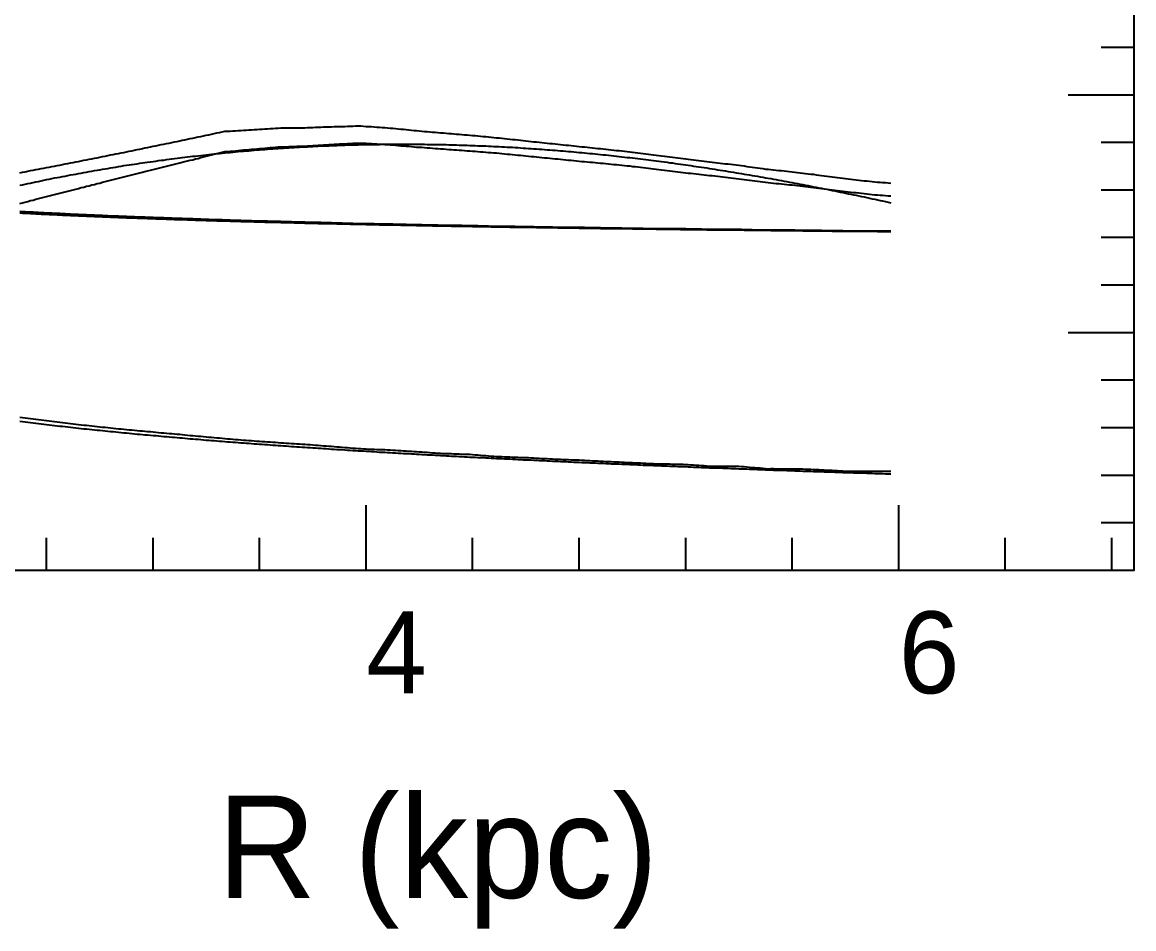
# Model space of a CAD drawing. Extents: x -35 to 179, y -35 to 142.
# Drawn here: x 70.5 to 179.2, y -35 to 53.6 of the extents above; entities that cross this region are included whole.
import ezdxf

# ---------------------------------------------------------------- set-up
doc = ezdxf.new("R2010")
doc.units = 0

msp = doc.modelspace()

# ---------------------------------------------------------------- linework, layer by layer
at = {"color": 0}
for p, q in [((179.2, 51.12), (176, 51.12)), ((179.2, 46.47), (172.8, 46.47)), ((179.2, 41.83), (176, 41.83)), ((179.2, 37.18), (176, 37.18)), ((179.2, 32.53), (176, 32.53)), ((179.2, 27.88), (176, 27.88)), ((179.2, 23.24), (172.8, 23.24)), ((179.2, 18.59), (176, 18.59)), ((179.2, 13.94), (176, 13.94)), ((179.2, 9.29), (176, 9.29)), ((104.14, 0), (104.14, 6.4)), ((156.22, 0), (156.22, 6.4)), ((179.2, 4.65), (176, 4.65)), ((72.9, 0), (72.9, 3.2)), ((83.32, 0), (83.32, 3.2)), ((93.73, 0), (93.73, 3.2)), ((114.56, 0), (114.56, 3.2)), ((124.97, 0), (124.97, 3.2)), ((135.39, 0), (135.39, 3.2)), ((145.8, 0), (145.8, 3.2)), ((166.63, 0), (166.63, 3.2)), ((177.05, 0), (177.05, 3.2))]:
    msp.add_line(p, q, dxfattribs=at)
msp.add_lwpolyline([(0, 0), (0, 116.19), (179.2, 116.19), (179.2, 0)], close=True, dxfattribs=at)
at = {"color": 1}
msp.add_lwpolyline([(70.3, 38.88), (70.56, 38.93), (70.82, 38.98), (71.08, 39.03), (71.34, 39.08), (71.6, 39.13), (71.86, 39.18), (72.12, 39.23), (72.38, 39.28), (72.64, 39.33), (72.9, 39.38), (73.16, 39.43), (73.42, 39.48), (73.68, 39.53), (73.94, 39.58), (74.2, 39.63), (74.46, 39.68), (74.72, 39.73), (74.98, 39.78), (75.24, 39.83), (75.5, 39.88), (75.77, 39.93), (76.03, 39.99), (76.29, 40.04), (76.55, 40.09), (76.81, 40.14), (77.07, 40.19), (77.33, 40.24), (77.59, 40.29), (77.85, 40.34), (78.11, 40.4), (78.37, 40.45), (78.63, 40.5), (78.89, 40.55), (79.15, 40.61), (79.41, 40.66), (79.67, 40.71), (79.93, 40.76), (80.19, 40.82), (80.45, 40.87), (80.71, 40.92), (80.97, 40.98), (81.23, 41.03), (81.49, 41.09), (81.75, 41.14), (82.01, 41.19), (82.27, 41.25), (82.53, 41.3), (82.79, 41.35), (83.06, 41.41), (83.32, 41.46), (83.58, 41.51), (83.84, 41.57), (84.1, 41.62), (84.36, 41.67), (84.62, 41.73), (84.88, 41.78), (85.14, 41.83), (85.4, 41.89), (85.66, 41.94), (85.92, 41.99), (86.18, 42.05), (86.44, 42.1), (86.7, 42.16), (86.96, 42.21), (87.22, 42.26), (87.48, 42.32), (87.74, 42.37), (88, 42.43), (88.26, 42.48), (88.52, 42.54), (88.78, 42.59), (89.04, 42.65), (89.3, 42.7), (89.56, 42.76), (89.82, 42.82), (90.09, 42.87), (90.35, 42.93), (90.61, 42.93), (90.87, 42.95), (91.13, 42.97), (91.39, 42.98), (91.65, 43), (91.91, 43.01), (92.17, 43.03), (92.43, 43.05), (92.69, 43.06), (92.95, 43.08), (93.21, 43.09), (93.47, 43.11), (93.73, 43.13), (93.99, 43.14), (94.25, 43.16), (94.51, 43.18), (94.77, 43.19), (95.03, 43.21), (95.29, 43.23), (95.55, 43.24), (95.81, 43.25), (96.07, 43.25), (96.33, 43.25), (96.59, 43.26), (96.85, 43.26), (97.11, 43.26), (97.38, 43.27), (97.64, 43.27), (97.9, 43.27), (98.16, 43.28), (98.42, 43.29), (98.68, 43.3), (98.94, 43.31), (99.2, 43.32), (99.46, 43.33), (99.72, 43.34), (99.98, 43.35), (100.24, 43.36), (100.5, 43.37), (100.76, 43.37), (101.02, 43.38), (101.28, 43.39), (101.54, 43.4), (101.8, 43.41), (102.06, 43.41), (102.32, 43.42), (102.58, 43.43), (102.84, 43.44), (103.1, 43.45), (103.36, 43.45), (103.62, 43.45), (103.88, 43.43), (104.14, 43.41), (104.4, 43.39), (104.67, 43.38), (104.93, 43.36), (105.19, 43.34), (105.45, 43.32), (105.71, 43.31), (105.97, 43.29), (106.23, 43.27), (106.49, 43.24), (106.75, 43.22), (107.01, 43.19), (107.27, 43.17), (107.53, 43.14), (107.79, 43.12), (108.05, 43.09), (108.31, 43.07), (108.57, 43.04), (108.83, 43.02), (109.09, 43), (109.35, 42.97), (109.61, 42.95), (109.87, 42.92), (110.13, 42.9), (110.39, 42.88), (110.65, 42.85), (110.91, 42.83), (111.17, 42.81), (111.43, 42.78), (111.7, 42.76), (111.96, 42.74), (112.22, 42.72), (112.48, 42.7), (112.74, 42.68), (113, 42.66), (113.26, 42.63), (113.52, 42.61), (113.78, 42.59), (114.04, 42.57), (114.3, 42.55), (114.56, 42.53), (114.82, 42.5), (115.08, 42.48), (115.34, 42.45), (115.6, 42.43), (115.86, 42.41), (116.12, 42.38), (116.38, 42.36), (116.64, 42.33), (116.9, 42.3), (117.16, 42.28), (117.42, 42.25), (117.68, 42.22), (117.94, 42.19), (118.2, 42.17), (118.46, 42.14), (118.72, 42.11), (118.99, 42.08), (119.25, 42.06), (119.51, 42.03), (119.77, 42), (120.03, 41.97), (120.29, 41.94), (120.55, 41.91), (120.81, 41.89), (121.07, 41.86), (121.33, 41.83), (121.59, 41.8), (121.85, 41.77), (122.11, 41.74), (122.37, 41.72), (122.63, 41.69), (122.89, 41.66), (123.15, 41.64), (123.41, 41.61), (123.67, 41.58), (123.93, 41.56), (124.19, 41.53), (124.45, 41.51), (124.71, 41.48), (124.97, 41.45), (125.23, 41.42), (125.49, 41.4), (125.75, 41.37), (126.01, 41.34), (126.28, 41.31), (126.54, 41.29), (126.8, 41.26), (127.06, 41.23), (127.32, 41.2), (127.58, 41.18), (127.84, 41.15), (128.1, 41.12), (128.36, 41.09), (128.62, 41.06), (128.88, 41.04), (129.14, 41.01), (129.4, 40.98), (129.66, 40.95), (129.92, 40.92), (130.18, 40.89), (130.44, 40.85), (130.7, 40.82), (130.96, 40.79), (131.22, 40.75), (131.48, 40.72), (131.74, 40.68), (132, 40.65), (132.26, 40.61), (132.52, 40.58), (132.78, 40.55), (133.04, 40.52), (133.31, 40.49), (133.57, 40.46), (133.83, 40.43), (134.09, 40.39), (134.35, 40.36), (134.61, 40.33), (134.87, 40.3), (135.13, 40.27), (135.39, 40.24), (135.65, 40.21), (135.91, 40.18), (136.17, 40.15), (136.43, 40.11), (136.69, 40.08), (136.95, 40.05), (137.21, 40.01), (137.47, 39.98), (137.73, 39.95), (137.99, 39.91), (138.25, 39.88), (138.51, 39.85), (138.77, 39.82), (139.03, 39.79), (139.29, 39.76), (139.55, 39.73), (139.81, 39.7), (140.07, 39.67), (140.33, 39.64), (140.6, 39.61), (140.86, 39.58), (141.12, 39.54), (141.38, 39.5), (141.64, 39.46), (141.9, 39.43), (142.16, 39.39), (142.42, 39.35), (142.68, 39.32), (142.94, 39.28), (143.2, 39.24), (143.46, 39.21), (143.72, 39.19), (143.98, 39.16), (144.24, 39.13), (144.5, 39.1), (144.76, 39.08), (145.02, 39.05), (145.28, 39.02), (145.54, 39), (145.8, 38.97), (146.06, 38.94), (146.32, 38.91), (146.58, 38.87), (146.84, 38.84), (147.1, 38.81), (147.36, 38.78), (147.62, 38.75), (147.89, 38.72), (148.15, 38.68), (148.41, 38.65), (148.67, 38.62), (148.93, 38.58), (149.19, 38.55), (149.45, 38.51), (149.71, 38.48), (149.97, 38.44), (150.23, 38.41), (150.49, 38.38), (150.75, 38.34), (151.01, 38.31), (151.27, 38.27), (151.53, 38.24), (151.79, 38.21), (152.05, 38.19), (152.31, 38.16), (152.57, 38.13), (152.83, 38.1), (153.09, 38.07), (153.35, 38.04), (153.61, 38.01), (153.87, 37.99), (154.13, 37.97), (154.39, 37.95), (154.65, 37.93), (154.92, 37.91), (155.18, 37.89), (155.44, 37.87)], dxfattribs=at)
at = {"color": 2}
for points in [[(70.3, 38.88), (70.56, 38.93), (70.82, 38.98), (71.08, 39.03), (71.34, 39.08), (71.6, 39.13), (71.86, 39.18), (72.12, 39.23), (72.38, 39.28), (72.64, 39.33), (72.9, 39.38), (73.16, 39.43), (73.42, 39.48), (73.68, 39.53), (73.94, 39.58), (74.2, 39.63), (74.46, 39.68), (74.72, 39.73), (74.98, 39.78), (75.24, 39.83), (75.5, 39.88), (75.77, 39.93), (76.03, 39.99), (76.29, 40.04), (76.55, 40.09), (76.81, 40.14), (77.07, 40.19), (77.33, 40.24), (77.59, 40.29), (77.85, 40.34), (78.11, 40.4), (78.37, 40.45), (78.63, 40.5), (78.89, 40.55), (79.15, 40.61), (79.41, 40.66), (79.67, 40.71), (79.93, 40.76), (80.19, 40.82), (80.45, 40.87), (80.71, 40.92), (80.97, 40.98), (81.23, 41.03), (81.49, 41.09), (81.75, 41.14), (82.01, 41.19), (82.27, 41.25), (82.53, 41.3), (82.79, 41.35), (83.06, 41.41), (83.32, 41.46), (83.58, 41.51), (83.84, 41.57), (84.1, 41.62), (84.36, 41.67), (84.62, 41.73), (84.88, 41.78), (85.14, 41.83), (85.4, 41.89), (85.66, 41.94), (85.92, 41.99), (86.18, 42.05), (86.44, 42.1), (86.7, 42.16), (86.96, 42.21), (87.22, 42.26), (87.48, 42.32), (87.74, 42.37), (88, 42.43), (88.26, 42.48), (88.52, 42.54), (88.78, 42.59), (89.04, 42.65), (89.3, 42.7), (89.56, 42.76), (89.82, 42.82), (90.09, 42.87), (90.35, 42.93), (90.61, 42.93), (90.87, 42.95), (91.13, 42.97), (91.39, 42.98), (91.65, 43), (91.91, 43.01), (92.17, 43.03), (92.43, 43.05), (92.69, 43.06), (92.95, 43.08), (93.21, 43.09), (93.47, 43.11), (93.73, 43.13), (93.99, 43.14), (94.25, 43.16), (94.51, 43.18), (94.77, 43.19), (95.03, 43.21), (95.29, 43.23), (95.55, 43.24), (95.81, 43.25), (96.07, 43.25), (96.33, 43.25), (96.59, 43.26), (96.85, 43.26), (97.11, 43.26), (97.38, 43.27), (97.64, 43.27), (97.9, 43.27), (98.16, 43.28), (98.42, 43.29), (98.68, 43.3), (98.94, 43.31), (99.2, 43.32), (99.46, 43.33), (99.72, 43.34), (99.98, 43.35), (100.24, 43.36), (100.5, 43.37), (100.76, 43.37), (101.02, 43.38), (101.28, 43.39), (101.54, 43.4), (101.8, 43.41), (102.06, 43.41), (102.32, 43.42), (102.58, 43.43), (102.84, 43.44), (103.1, 43.45), (103.36, 43.45), (103.62, 43.45), (103.88, 43.43), (104.14, 43.41), (104.4, 43.39), (104.67, 43.38), (104.93, 43.36), (105.19, 43.34), (105.45, 43.32), (105.71, 43.31), (105.97, 43.29), (106.23, 43.27), (106.49, 43.24), (106.75, 43.22), (107.01, 43.19), (107.27, 43.17), (107.53, 43.14), (107.79, 43.12), (108.05, 43.09), (108.31, 43.07), (108.57, 43.04), (108.83, 43.02), (109.09, 43), (109.35, 42.97), (109.61, 42.95), (109.87, 42.92), (110.13, 42.9), (110.39, 42.88), (110.65, 42.85), (110.91, 42.83), (111.17, 42.81), (111.43, 42.78), (111.7, 42.76), (111.96, 42.74), (112.22, 42.72), (112.48, 42.7), (112.74, 42.68), (113, 42.66), (113.26, 42.63), (113.52, 42.61), (113.78, 42.59), (114.04, 42.57), (114.3, 42.55), (114.56, 42.53), (114.82, 42.5), (115.08, 42.48), (115.34, 42.45), (115.6, 42.43), (115.86, 42.41), (116.12, 42.38), (116.38, 42.36), (116.64, 42.33), (116.9, 42.3), (117.16, 42.28), (117.42, 42.25), (117.68, 42.22), (117.94, 42.19), (118.2, 42.17), (118.46, 42.14), (118.72, 42.11), (118.99, 42.08), (119.25, 42.06), (119.51, 42.03), (119.77, 42), (120.03, 41.97), (120.29, 41.94), (120.55, 41.91), (120.81, 41.89), (121.07, 41.86), (121.33, 41.83), (121.59, 41.8), (121.85, 41.77), (122.11, 41.74), (122.37, 41.72), (122.63, 41.69), (122.89, 41.66), (123.15, 41.64), (123.41, 41.61), (123.67, 41.58), (123.93, 41.56), (124.19, 41.53), (124.45, 41.51), (124.71, 41.48), (124.97, 41.45), (125.23, 41.42), (125.49, 41.4), (125.75, 41.37), (126.01, 41.34), (126.28, 41.31), (126.54, 41.29), (126.8, 41.26), (127.06, 41.23), (127.32, 41.2), (127.58, 41.18), (127.84, 41.15), (128.1, 41.12), (128.36, 41.09), (128.62, 41.06), (128.88, 41.04), (129.14, 41.01), (129.4, 40.98), (129.66, 40.95), (129.92, 40.92), (130.18, 40.89), (130.44, 40.85), (130.7, 40.82), (130.96, 40.79), (131.22, 40.75), (131.48, 40.72), (131.74, 40.68), (132, 40.65), (132.26, 40.61), (132.52, 40.58), (132.78, 40.55), (133.04, 40.52), (133.31, 40.49), (133.57, 40.46), (133.83, 40.43), (134.09, 40.39), (134.35, 40.36), (134.61, 40.33), (134.87, 40.3), (135.13, 40.27), (135.39, 40.24), (135.65, 40.21), (135.91, 40.18), (136.17, 40.15), (136.43, 40.11), (136.69, 40.08), (136.95, 40.05), (137.21, 40.01), (137.47, 39.98), (137.73, 39.95), (137.99, 39.91), (138.25, 39.88), (138.51, 39.85), (138.77, 39.82), (139.03, 39.79), (139.29, 39.76), (139.55, 39.73), (139.81, 39.7), (140.07, 39.67), (140.33, 39.64), (140.6, 39.61), (140.86, 39.58), (141.12, 39.54), (141.38, 39.5), (141.64, 39.46), (141.9, 39.43), (142.16, 39.39), (142.42, 39.35), (142.68, 39.32), (142.94, 39.28), (143.2, 39.24), (143.46, 39.21), (143.72, 39.19), (143.98, 39.16), (144.24, 39.13), (144.5, 39.1), (144.76, 39.08), (145.02, 39.05), (145.28, 39.02), (145.54, 39), (145.8, 38.97), (146.06, 38.94), (146.32, 38.91), (146.58, 38.87), (146.84, 38.84), (147.1, 38.81), (147.36, 38.78), (147.62, 38.75), (147.89, 38.72), (148.15, 38.68), (148.41, 38.65), (148.67, 38.62), (148.93, 38.58), (149.19, 38.55), (149.45, 38.51), (149.71, 38.48), (149.97, 38.44), (150.23, 38.41), (150.49, 38.38), (150.75, 38.34), (151.01, 38.31), (151.27, 38.27), (151.53, 38.24), (151.79, 38.21), (152.05, 38.19), (152.31, 38.16), (152.57, 38.13), (152.83, 38.1), (153.09, 38.07), (153.35, 38.04), (153.61, 38.01), (153.87, 37.99), (154.13, 37.97), (154.39, 37.95), (154.65, 37.93), (154.92, 37.91), (155.18, 37.89), (155.44, 37.87)], [(70.3, 37.66), (70.56, 37.7), (70.82, 37.76), (71.08, 37.81), (71.34, 37.86), (71.6, 37.93), (71.86, 37.98), (72.12, 38.03), (72.38, 38.08), (72.64, 38.14), (72.9, 38.2), (73.16, 38.24), (73.42, 38.3), (73.68, 38.37), (73.94, 38.4), (74.2, 38.45), (74.46, 38.5), (74.72, 38.55), (74.98, 38.61), (75.24, 38.66), (75.5, 38.7), (75.77, 38.75), (76.03, 38.8), (76.29, 38.85), (76.55, 38.89), (76.81, 38.94), (77.07, 39), (77.33, 39.04), (77.59, 39.08), (77.85, 39.12), (78.11, 39.17), (78.37, 39.22), (78.63, 39.26), (78.89, 39.3), (79.15, 39.34), (79.41, 39.39), (79.67, 39.43), (79.93, 39.47), (80.19, 39.51), (80.45, 39.57), (80.71, 39.6), (80.97, 39.64), (81.23, 39.68), (81.49, 39.71), (81.75, 39.76), (82.01, 39.8), (82.27, 39.83), (82.53, 39.87), (82.79, 39.91), (83.06, 39.95), (83.32, 39.98), (83.58, 40.02), (83.84, 40.06), (84.1, 40.09), (84.36, 40.12), (84.62, 40.16), (84.88, 40.19), (85.14, 40.23), (85.4, 40.26), (85.66, 40.29), (85.92, 40.32), (86.18, 40.36), (86.44, 40.39), (86.7, 40.42), (86.96, 40.45), (87.22, 40.49), (87.48, 40.51), (87.74, 40.54), (88, 40.57), (88.26, 40.6), (88.52, 40.63), (88.78, 40.66), (89.04, 40.68), (89.3, 40.71), (89.56, 40.74), (89.82, 40.77), (90.09, 40.79), (90.35, 40.82), (90.61, 40.85), (90.87, 40.87), (91.13, 40.89), (91.39, 40.92), (91.65, 40.94), (91.91, 40.97), (92.17, 40.99), (92.43, 41.01), (92.69, 41.03), (92.95, 41.06), (93.21, 41.08), (93.47, 41.1), (93.73, 41.12), (93.99, 41.14), (94.25, 41.16), (94.51, 41.18), (94.77, 41.2), (95.03, 41.22), (95.29, 41.24), (95.55, 41.26), (95.81, 41.27), (96.07, 41.29), (96.33, 41.3), (96.59, 41.32), (96.85, 41.34), (97.11, 41.35), (97.38, 41.37), (97.64, 41.38), (97.9, 41.4), (98.16, 41.41), (98.42, 41.42), (98.68, 41.44), (98.94, 41.45), (99.2, 41.46), (99.46, 41.48), (99.72, 41.49), (99.98, 41.5), (100.24, 41.51), (100.5, 41.52), (100.76, 41.54), (101.02, 41.54), (101.28, 41.55), (101.54, 41.56), (101.8, 41.57), (102.06, 41.58), (102.32, 41.59), (102.58, 41.59), (102.84, 41.6), (103.1, 41.61), (103.36, 41.61), (103.62, 41.62), (103.88, 41.63), (104.14, 41.63), (104.4, 41.64), (104.67, 41.64), (104.93, 41.64), (105.19, 41.65), (105.45, 41.65), (105.71, 41.66), (105.97, 41.66), (106.23, 41.66), (106.49, 41.66), (106.75, 41.66), (107.01, 41.67), (107.27, 41.67), (107.53, 41.67), (107.79, 41.67), (108.05, 41.67), (108.31, 41.67), (108.57, 41.67), (108.83, 41.67), (109.09, 41.66), (109.35, 41.66), (109.61, 41.66), (109.87, 41.66), (110.13, 41.65), (110.39, 41.65), (110.65, 41.64), (110.91, 41.64), (111.17, 41.64), (111.43, 41.63), (111.7, 41.62), (111.96, 41.62), (112.22, 41.61), (112.48, 41.61), (112.74, 41.6), (113, 41.59), (113.26, 41.58), (113.52, 41.58), (113.78, 41.57), (114.04, 41.56), (114.3, 41.55), (114.56, 41.54), (114.82, 41.53), (115.08, 41.52), (115.34, 41.51), (115.6, 41.5), (115.86, 41.49), (116.12, 41.48), (116.38, 41.46), (116.64, 41.45), (116.9, 41.44), (117.16, 41.43), (117.42, 41.41), (117.68, 41.4), (117.94, 41.39), (118.2, 41.37), (118.46, 41.36), (118.72, 41.34), (118.99, 41.33), (119.25, 41.31), (119.51, 41.29), (119.77, 41.28), (120.03, 41.26), (120.29, 41.24), (120.55, 41.22), (120.81, 41.21), (121.07, 41.19), (121.33, 41.17), (121.59, 41.15), (121.85, 41.13), (122.11, 41.11), (122.37, 41.09), (122.63, 41.07), (122.89, 41.05), (123.15, 41.03), (123.41, 41.01), (123.67, 40.98), (123.93, 40.96), (124.19, 40.94), (124.45, 40.92), (124.71, 40.89), (124.97, 40.87), (125.23, 40.84), (125.49, 40.82), (125.75, 40.8), (126.01, 40.77), (126.28, 40.74), (126.54, 40.72), (126.8, 40.69), (127.06, 40.67), (127.32, 40.64), (127.58, 40.61), (127.84, 40.59), (128.1, 40.56), (128.36, 40.53), (128.62, 40.5), (128.88, 40.47), (129.14, 40.44), (129.4, 40.41), (129.66, 40.38), (129.92, 40.35), (130.18, 40.32), (130.44, 40.29), (130.7, 40.26), (130.96, 40.23), (131.22, 40.2), (131.48, 40.17), (131.74, 40.13), (132, 40.1), (132.26, 40.07), (132.52, 40.03), (132.78, 40), (133.04, 39.97), (133.31, 39.93), (133.57, 39.9), (133.83, 39.86), (134.09, 39.83), (134.35, 39.79), (134.61, 39.75), (134.87, 39.72), (135.13, 39.68), (135.39, 39.64), (135.65, 39.61), (135.91, 39.57), (136.17, 39.53), (136.43, 39.49), (136.69, 39.45), (136.95, 39.41), (137.21, 39.38), (137.47, 39.34), (137.73, 39.3), (137.99, 39.26), (138.25, 39.22), (138.51, 39.17), (138.77, 39.13), (139.03, 39.09), (139.29, 39.05), (139.55, 39.01), (139.81, 38.97), (140.07, 38.92), (140.33, 38.88), (140.6, 38.84), (140.86, 38.79), (141.12, 38.75), (141.38, 38.71), (141.64, 38.66), (141.9, 38.62), (142.16, 38.57), (142.42, 38.53), (142.68, 38.48), (142.94, 38.44), (143.2, 38.39), (143.46, 38.34), (143.72, 38.3), (143.98, 38.25), (144.24, 38.2), (144.5, 38.15), (144.76, 38.11), (145.02, 38.06), (145.28, 38.01), (145.54, 37.96), (145.8, 37.91), (146.06, 37.86), (146.32, 37.82), (146.58, 37.77), (146.84, 37.72), (147.1, 37.67), (147.36, 37.62), (147.62, 37.56), (147.89, 37.51), (148.15, 37.46), (148.41, 37.41), (148.67, 37.36), (148.93, 37.31), (149.19, 37.26), (149.45, 37.2), (149.71, 37.15), (149.97, 37.1), (150.23, 37.05), (150.49, 36.99), (150.75, 36.94), (151.01, 36.89), (151.27, 36.83), (151.53, 36.78), (151.79, 36.72), (152.05, 36.67), (152.31, 36.61), (152.57, 36.56), (152.83, 36.51), (153.09, 36.45), (153.35, 36.39), (153.61, 36.34), (153.87, 36.28), (154.13, 36.23), (154.39, 36.17), (154.65, 36.12), (154.92, 36.06), (155.18, 36), (155.44, 35.95)], [(70.3, 14.59), (70.56, 14.56), (70.82, 14.53), (71.08, 14.49), (71.34, 14.46), (71.6, 14.43), (71.86, 14.4), (72.12, 14.37), (72.38, 14.34), (72.64, 14.3), (72.9, 14.27), (73.16, 14.24), (73.42, 14.21), (73.68, 14.18), (73.94, 14.15), (74.2, 14.12), (74.46, 14.09), (74.72, 14.06), (74.98, 14.03), (75.24, 14.01), (75.5, 13.98), (75.77, 13.95), (76.03, 13.92), (76.29, 13.89), (76.55, 13.86), (76.81, 13.84), (77.07, 13.81), (77.33, 13.78), (77.59, 13.75), (77.85, 13.73), (78.11, 13.7), (78.37, 13.67), (78.63, 13.65), (78.89, 13.62), (79.15, 13.6), (79.41, 13.57), (79.67, 13.54), (79.93, 13.52), (80.19, 13.49), (80.45, 13.47), (80.71, 13.44), (80.97, 13.42), (81.23, 13.39), (81.49, 13.37), (81.75, 13.34), (82.01, 13.32), (82.27, 13.29), (82.53, 13.27), (82.79, 13.25), (83.06, 13.22), (83.32, 13.2), (83.58, 13.18), (83.84, 13.15), (84.1, 13.13), (84.36, 13.11), (84.62, 13.08), (84.88, 13.06), (85.14, 13.04), (85.4, 13.02), (85.66, 12.99), (85.92, 12.97), (86.18, 12.95), (86.44, 12.93), (86.7, 12.9), (86.96, 12.88), (87.22, 12.86), (87.48, 12.84), (87.74, 12.82), (88, 12.8), (88.26, 12.78), (88.52, 12.75), (88.78, 12.73), (89.04, 12.71), (89.3, 12.69), (89.56, 12.67), (89.82, 12.65), (90.09, 12.63), (90.35, 12.61), (90.61, 12.59), (90.87, 12.57), (91.13, 12.55), (91.39, 12.53), (91.65, 12.51), (91.91, 12.49), (92.17, 12.47), (92.43, 12.45), (92.69, 12.43), (92.95, 12.41), (93.21, 12.39), (93.47, 12.37), (93.73, 12.35), (93.99, 12.34), (94.25, 12.32), (94.51, 12.3), (94.77, 12.28), (95.03, 12.26), (95.29, 12.24), (95.55, 12.22), (95.81, 12.21), (96.07, 12.19), (96.33, 12.17), (96.59, 12.15), (96.85, 12.13), (97.11, 12.12), (97.38, 12.1), (97.64, 12.08), (97.9, 12.06), (98.16, 12.04), (98.42, 12.03), (98.68, 12.01), (98.94, 11.99), (99.2, 11.98), (99.46, 11.96), (99.72, 11.94), (99.98, 11.92), (100.24, 11.91), (100.5, 11.89), (100.76, 11.87), (101.02, 11.86), (101.28, 11.84), (101.54, 11.82), (101.8, 11.81), (102.06, 11.79), (102.32, 11.77), (102.58, 11.76), (102.84, 11.74), (103.1, 11.73), (103.36, 11.71), (103.62, 11.69), (103.88, 11.68), (104.14, 11.66), (104.4, 11.65), (104.67, 11.63), (104.93, 11.62), (105.19, 11.6), (105.45, 11.58), (105.71, 11.57), (105.97, 11.55), (106.23, 11.54), (106.49, 11.52), (106.75, 11.51), (107.01, 11.49), (107.27, 11.48), (107.53, 11.46), (107.79, 11.45), (108.05, 11.43), (108.31, 11.42), (108.57, 11.4), (108.83, 11.39), (109.09, 11.37), (109.35, 11.36), (109.61, 11.35), (109.87, 11.33), (110.13, 11.32), (110.39, 11.3), (110.65, 11.29), (110.91, 11.27), (111.17, 11.26), (111.43, 11.25), (111.7, 11.23), (111.96, 11.22), (112.22, 11.2), (112.48, 11.19), (112.74, 11.18), (113, 11.16), (113.26, 11.15), (113.52, 11.13), (113.78, 11.12), (114.04, 11.11), (114.3, 11.09), (114.56, 11.08), (114.82, 11.07), (115.08, 11.05), (115.34, 11.04), (115.6, 11.03), (115.86, 11.01), (116.12, 11), (116.38, 10.99), (116.64, 10.97), (116.9, 10.96), (117.16, 10.95), (117.42, 10.94), (117.68, 10.92), (117.94, 10.91), (118.2, 10.9), (118.46, 10.88), (118.72, 10.87), (118.99, 10.86), (119.25, 10.85), (119.51, 10.83), (119.77, 10.82), (120.03, 10.81), (120.29, 10.8), (120.55, 10.78), (120.81, 10.77), (121.07, 10.76), (121.33, 10.75), (121.59, 10.74), (121.85, 10.72), (122.11, 10.71), (122.37, 10.7), (122.63, 10.69), (122.89, 10.68), (123.15, 10.66), (123.41, 10.65), (123.67, 10.64), (123.93, 10.63), (124.19, 10.62), (124.45, 10.6), (124.71, 10.59), (124.97, 10.58), (125.23, 10.57), (125.49, 10.56), (125.75, 10.55), (126.01, 10.53), (126.28, 10.52), (126.54, 10.51), (126.8, 10.5), (127.06, 10.49), (127.32, 10.48), (127.58, 10.47), (127.84, 10.46), (128.1, 10.44), (128.36, 10.43), (128.62, 10.42), (128.88, 10.41), (129.14, 10.4), (129.4, 10.39), (129.66, 10.38), (129.92, 10.37), (130.18, 10.36), (130.44, 10.35), (130.7, 10.33), (130.96, 10.32), (131.22, 10.31), (131.48, 10.3), (131.74, 10.29), (132, 10.28), (132.26, 10.27), (132.52, 10.26), (132.78, 10.25), (133.04, 10.24), (133.31, 10.23), (133.57, 10.22), (133.83, 10.21), (134.09, 10.2), (134.35, 10.19), (134.61, 10.18), (134.87, 10.17), (135.13, 10.16), (135.39, 10.15), (135.65, 10.14), (135.91, 10.12), (136.17, 10.11), (136.43, 10.1), (136.69, 10.09), (136.95, 10.08), (137.21, 10.07), (137.47, 10.06), (137.73, 10.05), (137.99, 10.04), (138.25, 10.03), (138.51, 10.03), (138.77, 10.02), (139.03, 10.01), (139.29, 10), (139.55, 9.99), (139.81, 9.98), (140.07, 9.97), (140.33, 9.96), (140.6, 9.95), (140.86, 9.94), (141.12, 9.93), (141.38, 9.92), (141.64, 9.91), (141.9, 9.9), (142.16, 9.89), (142.42, 9.88), (142.68, 9.87), (142.94, 9.86), (143.2, 9.85), (143.46, 9.84), (143.72, 9.83), (143.98, 9.82), (144.24, 9.82), (144.5, 9.81), (144.76, 9.8), (145.02, 9.79), (145.28, 9.78), (145.54, 9.77), (145.8, 9.76), (146.06, 9.75), (146.32, 9.74), (146.58, 9.73), (146.84, 9.72), (147.1, 9.72), (147.36, 9.71), (147.62, 9.7), (147.89, 9.69), (148.15, 9.68), (148.41, 9.67), (148.67, 9.66), (148.93, 9.65), (149.19, 9.65), (149.45, 9.64), (149.71, 9.63), (149.97, 9.62), (150.23, 9.61), (150.49, 9.6), (150.75, 9.59), (151.01, 9.58), (151.27, 9.58), (151.53, 9.57), (151.79, 9.56), (152.05, 9.55), (152.31, 9.54), (152.57, 9.53), (152.83, 9.53), (153.09, 9.52), (153.35, 9.51), (153.61, 9.5), (153.87, 9.49), (154.13, 9.48), (154.39, 9.48), (154.65, 9.47), (154.92, 9.46), (155.18, 9.45), (155.44, 9.44)]]:
    msp.add_lwpolyline(points, dxfattribs=at)
at = {"color": 6}
msp.add_lwpolyline([(70.3, 35.88), (70.56, 35.95), (70.82, 36.01), (71.08, 36.08), (71.34, 36.15), (71.6, 36.21), (71.86, 36.28), (72.12, 36.35), (72.38, 36.42), (72.64, 36.48), (72.9, 36.55), (73.16, 36.62), (73.42, 36.69), (73.68, 36.75), (73.94, 36.82), (74.2, 36.89), (74.46, 36.96), (74.72, 37.02), (74.98, 37.09), (75.24, 37.15), (75.5, 37.22), (75.77, 37.28), (76.03, 37.35), (76.29, 37.42), (76.55, 37.48), (76.81, 37.55), (77.07, 37.61), (77.33, 37.68), (77.59, 37.74), (77.85, 37.81), (78.11, 37.87), (78.37, 37.94), (78.63, 38.01), (78.89, 38.07), (79.15, 38.14), (79.41, 38.2), (79.67, 38.27), (79.93, 38.33), (80.19, 38.4), (80.45, 38.47), (80.71, 38.53), (80.97, 38.6), (81.23, 38.66), (81.49, 38.73), (81.75, 38.79), (82.01, 38.86), (82.27, 38.93), (82.53, 38.99), (82.79, 39.06), (83.06, 39.12), (83.32, 39.19), (83.58, 39.25), (83.84, 39.31), (84.1, 39.38), (84.36, 39.44), (84.62, 39.51), (84.88, 39.57), (85.14, 39.64), (85.4, 39.7), (85.66, 39.77), (85.92, 39.83), (86.18, 39.9), (86.44, 39.96), (86.7, 40.03), (86.96, 40.09), (87.22, 40.15), (87.48, 40.22), (87.74, 40.28), (88, 40.35), (88.26, 40.42), (88.52, 40.48), (88.78, 40.55), (89.04, 40.61), (89.3, 40.68), (89.56, 40.74), (89.82, 40.81), (90.09, 40.88), (90.35, 40.94), (90.61, 40.96), (90.87, 40.98), (91.13, 41), (91.39, 41.03), (91.65, 41.05), (91.91, 41.07), (92.17, 41.1), (92.43, 41.12), (92.69, 41.15), (92.95, 41.17), (93.21, 41.19), (93.47, 41.21), (93.73, 41.24), (93.99, 41.26), (94.25, 41.28), (94.51, 41.3), (94.77, 41.33), (95.03, 41.35), (95.29, 41.37), (95.55, 41.4), (95.81, 41.4), (96.07, 41.41), (96.33, 41.42), (96.59, 41.43), (96.85, 41.44), (97.11, 41.45), (97.38, 41.46), (97.64, 41.47), (97.9, 41.47), (98.16, 41.48), (98.42, 41.5), (98.68, 41.51), (98.94, 41.53), (99.2, 41.55), (99.46, 41.56), (99.72, 41.58), (99.98, 41.59), (100.24, 41.61), (100.5, 41.63), (100.76, 41.64), (101.02, 41.66), (101.28, 41.67), (101.54, 41.69), (101.8, 41.7), (102.06, 41.71), (102.32, 41.73), (102.58, 41.74), (102.84, 41.76), (103.1, 41.77), (103.36, 41.78), (103.62, 41.78), (103.88, 41.77), (104.14, 41.75), (104.4, 41.74), (104.67, 41.72), (104.93, 41.71), (105.19, 41.69), (105.45, 41.68), (105.71, 41.66), (105.97, 41.65), (106.23, 41.63), (106.49, 41.61), (106.75, 41.59), (107.01, 41.56), (107.27, 41.54), (107.53, 41.52), (107.79, 41.5), (108.05, 41.48), (108.31, 41.46), (108.57, 41.44), (108.83, 41.41), (109.09, 41.39), (109.35, 41.38), (109.61, 41.36), (109.87, 41.34), (110.13, 41.32), (110.39, 41.3), (110.65, 41.28), (110.91, 41.26), (111.17, 41.24), (111.43, 41.22), (111.7, 41.2), (111.96, 41.18), (112.22, 41.16), (112.48, 41.14), (112.74, 41.12), (113, 41.1), (113.26, 41.08), (113.52, 41.07), (113.78, 41.05), (114.04, 41.03), (114.3, 41.01), (114.56, 40.99), (114.82, 40.97), (115.08, 40.95), (115.34, 40.93), (115.6, 40.91), (115.86, 40.89), (116.12, 40.87), (116.38, 40.85), (116.64, 40.83), (116.9, 40.81), (117.16, 40.78), (117.42, 40.76), (117.68, 40.73), (117.94, 40.7), (118.2, 40.68), (118.46, 40.65), (118.72, 40.63), (118.99, 40.6), (119.25, 40.58), (119.51, 40.55), (119.77, 40.52), (120.03, 40.5), (120.29, 40.47), (120.55, 40.45), (120.81, 40.42), (121.07, 40.39), (121.33, 40.37), (121.59, 40.34), (121.85, 40.32), (122.11, 40.29), (122.37, 40.27), (122.63, 40.24), (122.89, 40.22), (123.15, 40.19), (123.41, 40.17), (123.67, 40.14), (123.93, 40.12), (124.19, 40.09), (124.45, 40.07), (124.71, 40.04), (124.97, 40.02), (125.23, 39.99), (125.49, 39.97), (125.75, 39.94), (126.01, 39.92), (126.28, 39.9), (126.54, 39.87), (126.8, 39.85), (127.06, 39.82), (127.32, 39.8), (127.58, 39.77), (127.84, 39.74), (128.1, 39.72), (128.36, 39.69), (128.62, 39.67), (128.88, 39.64), (129.14, 39.62), (129.4, 39.59), (129.66, 39.56), (129.92, 39.54), (130.18, 39.5), (130.44, 39.47), (130.7, 39.44), (130.96, 39.41), (131.22, 39.38), (131.48, 39.34), (131.74, 39.31), (132, 39.28), (132.26, 39.25), (132.52, 39.21), (132.78, 39.18), (133.04, 39.15), (133.31, 39.12), (133.57, 39.09), (133.83, 39.06), (134.09, 39.03), (134.35, 39), (134.61, 38.97), (134.87, 38.94), (135.13, 38.91), (135.39, 38.88), (135.65, 38.85), (135.91, 38.82), (136.17, 38.8), (136.43, 38.77), (136.69, 38.74), (136.95, 38.71), (137.21, 38.68), (137.47, 38.65), (137.73, 38.62), (137.99, 38.59), (138.25, 38.56), (138.51, 38.53), (138.77, 38.5), (139.03, 38.47), (139.29, 38.43), (139.55, 38.4), (139.81, 38.37), (140.07, 38.34), (140.33, 38.31), (140.6, 38.28), (140.86, 38.25), (141.12, 38.21), (141.38, 38.18), (141.64, 38.15), (141.9, 38.12), (142.16, 38.08), (142.42, 38.05), (142.68, 38.02), (142.94, 37.99), (143.2, 37.96), (143.46, 37.93), (143.72, 37.9), (143.98, 37.87), (144.24, 37.84), (144.5, 37.82), (144.76, 37.79), (145.02, 37.76), (145.28, 37.73), (145.54, 37.7), (145.8, 37.68), (146.06, 37.65), (146.32, 37.62), (146.58, 37.59), (146.84, 37.56), (147.1, 37.53), (147.36, 37.5), (147.62, 37.47), (147.89, 37.44), (148.15, 37.41), (148.41, 37.37), (148.67, 37.34), (148.93, 37.31), (149.19, 37.28), (149.45, 37.25), (149.71, 37.21), (149.97, 37.18), (150.23, 37.15), (150.49, 37.12), (150.75, 37.08), (151.01, 37.05), (151.27, 37.02), (151.53, 36.99), (151.79, 36.96), (152.05, 36.93), (152.31, 36.9), (152.57, 36.87), (152.83, 36.84), (153.09, 36.81), (153.35, 36.78), (153.61, 36.75), (153.87, 36.73), (154.13, 36.71), (154.39, 36.69), (154.65, 36.67), (154.92, 36.65), (155.18, 36.63), (155.44, 36.61)], dxfattribs=at)
at = {"color": 4}
msp.add_lwpolyline([(70.3, 35.11), (70.56, 35.1), (70.82, 35.08), (71.08, 35.07), (71.34, 35.06), (71.6, 35.04), (71.86, 35.03), (72.12, 35.01), (72.38, 35), (72.64, 34.99), (72.9, 34.97), (73.16, 34.96), (73.42, 34.95), (73.68, 34.93), (73.94, 34.92), (74.2, 34.91), (74.46, 34.89), (74.72, 34.88), (74.98, 34.87), (75.24, 34.85), (75.5, 34.84), (75.77, 34.83), (76.03, 34.82), (76.29, 34.81), (76.55, 34.79), (76.81, 34.78), (77.07, 34.77), (77.33, 34.76), (77.59, 34.75), (77.85, 34.74), (78.11, 34.73), (78.37, 34.72), (78.63, 34.7), (78.89, 34.69), (79.15, 34.68), (79.41, 34.67), (79.67, 34.66), (79.93, 34.65), (80.19, 34.64), (80.45, 34.63), (80.71, 34.62), (80.97, 34.61), (81.23, 34.6), (81.49, 34.59), (81.75, 34.58), (82.01, 34.57), (82.27, 34.56), (82.53, 34.55), (82.79, 34.54), (83.06, 34.53), (83.32, 34.52), (83.58, 34.51), (83.84, 34.51), (84.1, 34.5), (84.36, 34.49), (84.62, 34.48), (84.88, 34.47), (85.14, 34.46), (85.4, 34.45), (85.66, 34.44), (85.92, 34.43), (86.18, 34.42), (86.44, 34.41), (86.7, 34.4), (86.96, 34.4), (87.22, 34.39), (87.48, 34.38), (87.74, 34.37), (88, 34.36), (88.26, 34.35), (88.52, 34.34), (88.78, 34.33), (89.04, 34.32), (89.3, 34.31), (89.56, 34.31), (89.82, 34.3), (90.09, 34.29), (90.35, 34.28), (90.61, 34.27), (90.87, 34.26), (91.13, 34.25), (91.39, 34.25), (91.65, 34.24), (91.91, 34.23), (92.17, 34.22), (92.43, 34.21), (92.69, 34.21), (92.95, 34.2), (93.21, 34.19), (93.47, 34.18), (93.73, 34.18), (93.99, 34.17), (94.25, 34.16), (94.51, 34.16), (94.77, 34.15), (95.03, 34.14), (95.29, 34.14), (95.55, 34.13), (95.81, 34.13), (96.07, 34.12), (96.33, 34.11), (96.59, 34.11), (96.85, 34.1), (97.11, 34.09), (97.38, 34.09), (97.64, 34.08), (97.9, 34.08), (98.16, 34.07), (98.42, 34.06), (98.68, 34.06), (98.94, 34.05), (99.2, 34.04), (99.46, 34.03), (99.72, 34.03), (99.98, 34.02), (100.24, 34.01), (100.5, 34), (100.76, 34), (101.02, 33.99), (101.28, 33.98), (101.54, 33.98), (101.8, 33.97), (102.06, 33.96), (102.32, 33.95), (102.58, 33.95), (102.84, 33.94), (103.1, 33.93), (103.36, 33.92), (103.62, 33.92), (103.88, 33.91), (104.14, 33.91), (104.4, 33.9), (104.67, 33.9), (104.93, 33.9), (105.19, 33.89), (105.45, 33.89), (105.71, 33.89), (105.97, 33.88), (106.23, 33.88), (106.49, 33.87), (106.75, 33.87), (107.01, 33.86), (107.27, 33.86), (107.53, 33.85), (107.79, 33.85), (108.05, 33.84), (108.31, 33.83), (108.57, 33.83), (108.83, 33.82), (109.09, 33.82), (109.35, 33.81), (109.61, 33.81), (109.87, 33.8), (110.13, 33.79), (110.39, 33.79), (110.65, 33.78), (110.91, 33.77), (111.17, 33.77), (111.43, 33.76), (111.7, 33.76), (111.96, 33.75), (112.22, 33.75), (112.48, 33.75), (112.74, 33.74), (113, 33.74), (113.26, 33.74), (113.52, 33.74), (113.78, 33.73), (114.04, 33.73), (114.3, 33.73), (114.56, 33.72), (114.82, 33.71), (115.08, 33.71), (115.34, 33.7), (115.6, 33.69), (115.86, 33.69), (116.12, 33.68), (116.38, 33.67), (116.64, 33.67), (116.9, 33.66), (117.16, 33.65), (117.42, 33.65), (117.68, 33.65), (117.94, 33.64), (118.2, 33.64), (118.46, 33.64), (118.72, 33.64), (118.99, 33.63), (119.25, 33.63), (119.51, 33.63), (119.77, 33.62), (120.03, 33.62), (120.29, 33.61), (120.55, 33.61), (120.81, 33.6), (121.07, 33.6), (121.33, 33.59), (121.59, 33.59), (121.85, 33.58), (122.11, 33.58), (122.37, 33.58), (122.63, 33.57), (122.89, 33.57), (123.15, 33.57), (123.41, 33.56), (123.67, 33.56), (123.93, 33.56), (124.19, 33.55), (124.45, 33.55), (124.71, 33.55), (124.97, 33.55), (125.23, 33.54), (125.49, 33.54), (125.75, 33.53), (126.01, 33.53), (126.28, 33.52), (126.54, 33.52), (126.8, 33.51), (127.06, 33.51), (127.32, 33.5), (127.58, 33.5), (127.84, 33.5), (128.1, 33.49), (128.36, 33.49), (128.62, 33.48), (128.88, 33.48), (129.14, 33.48), (129.4, 33.47), (129.66, 33.47), (129.92, 33.47), (130.18, 33.46), (130.44, 33.46), (130.7, 33.46), (130.96, 33.45), (131.22, 33.45), (131.48, 33.44), (131.74, 33.44), (132, 33.44), (132.26, 33.43), (132.52, 33.43), (132.78, 33.43), (133.04, 33.42), (133.31, 33.42), (133.57, 33.42), (133.83, 33.42), (134.09, 33.42), (134.35, 33.42), (134.61, 33.41), (134.87, 33.41), (135.13, 33.41), (135.39, 33.41), (135.65, 33.4), (135.91, 33.4), (136.17, 33.39), (136.43, 33.39), (136.69, 33.38), (136.95, 33.38), (137.21, 33.37), (137.47, 33.36), (137.73, 33.36), (137.99, 33.35), (138.25, 33.35), (138.51, 33.35), (138.77, 33.35), (139.03, 33.35), (139.29, 33.35), (139.55, 33.35), (139.81, 33.35), (140.07, 33.35), (140.33, 33.35), (140.6, 33.35), (140.86, 33.35), (141.12, 33.34), (141.38, 33.33), (141.64, 33.33), (141.9, 33.32), (142.16, 33.31), (142.42, 33.31), (142.68, 33.3), (142.94, 33.29), (143.2, 33.29), (143.46, 33.28), (143.72, 33.28), (143.98, 33.28), (144.24, 33.28), (144.5, 33.28), (144.76, 33.28), (145.02, 33.28), (145.28, 33.28), (145.54, 33.28), (145.8, 33.28), (146.06, 33.28), (146.32, 33.27), (146.58, 33.27), (146.84, 33.27), (147.1, 33.27), (147.36, 33.26), (147.62, 33.26), (147.89, 33.26), (148.15, 33.25), (148.41, 33.25), (148.67, 33.25), (148.93, 33.24), (149.19, 33.24), (149.45, 33.24), (149.71, 33.23), (149.97, 33.23), (150.23, 33.22), (150.49, 33.22), (150.75, 33.22), (151.01, 33.21), (151.27, 33.21), (151.53, 33.21), (151.79, 33.21), (152.05, 33.21), (152.31, 33.21), (152.57, 33.21), (152.83, 33.21), (153.09, 33.21), (153.35, 33.21), (153.61, 33.21), (153.87, 33.21), (154.13, 33.21), (154.39, 33.21), (154.65, 33.21), (154.92, 33.21), (155.18, 33.21), (155.44, 33.21)], dxfattribs=at)
at = {"color": 3}
msp.add_lwpolyline([(70.3, 34.95), (70.56, 34.94), (70.82, 34.92), (71.08, 34.91), (71.34, 34.9), (71.6, 34.88), (71.86, 34.87), (72.12, 34.86), (72.38, 34.84), (72.64, 34.83), (72.9, 34.82), (73.16, 34.8), (73.42, 34.79), (73.68, 34.78), (73.94, 34.77), (74.2, 34.76), (74.46, 34.74), (74.72, 34.73), (74.98, 34.72), (75.24, 34.71), (75.5, 34.7), (75.77, 34.69), (76.03, 34.67), (76.29, 34.66), (76.55, 34.65), (76.81, 34.64), (77.07, 34.63), (77.33, 34.62), (77.59, 34.61), (77.85, 34.6), (78.11, 34.59), (78.37, 34.58), (78.63, 34.57), (78.89, 34.56), (79.15, 34.54), (79.41, 34.53), (79.67, 34.52), (79.93, 34.51), (80.19, 34.5), (80.45, 34.49), (80.71, 34.48), (80.97, 34.48), (81.23, 34.47), (81.49, 34.46), (81.75, 34.45), (82.01, 34.44), (82.27, 34.43), (82.53, 34.42), (82.79, 34.41), (83.06, 34.4), (83.32, 34.39), (83.58, 34.38), (83.84, 34.37), (84.1, 34.36), (84.36, 34.36), (84.62, 34.35), (84.88, 34.34), (85.14, 34.33), (85.4, 34.32), (85.66, 34.31), (85.92, 34.3), (86.18, 34.3), (86.44, 34.29), (86.7, 34.28), (86.96, 34.27), (87.22, 34.26), (87.48, 34.25), (87.74, 34.25), (88, 34.24), (88.26, 34.23), (88.52, 34.22), (88.78, 34.21), (89.04, 34.21), (89.3, 34.2), (89.56, 34.19), (89.82, 34.18), (90.09, 34.18), (90.35, 34.17), (90.61, 34.16), (90.87, 34.15), (91.13, 34.15), (91.39, 34.14), (91.65, 34.13), (91.91, 34.12), (92.17, 34.12), (92.43, 34.11), (92.69, 34.1), (92.95, 34.1), (93.21, 34.09), (93.47, 34.08), (93.73, 34.08), (93.99, 34.07), (94.25, 34.06), (94.51, 34.06), (94.77, 34.05), (95.03, 34.04), (95.29, 34.04), (95.55, 34.03), (95.81, 34.02), (96.07, 34.02), (96.33, 34.01), (96.59, 34), (96.85, 34), (97.11, 33.99), (97.38, 33.98), (97.64, 33.98), (97.9, 33.97), (98.16, 33.96), (98.42, 33.96), (98.68, 33.95), (98.94, 33.95), (99.2, 33.94), (99.46, 33.93), (99.72, 33.93), (99.98, 33.92), (100.24, 33.92), (100.5, 33.91), (100.76, 33.9), (101.02, 33.9), (101.28, 33.89), (101.54, 33.89), (101.8, 33.88), (102.06, 33.88), (102.32, 33.87), (102.58, 33.86), (102.84, 33.86), (103.1, 33.85), (103.36, 33.85), (103.62, 33.84), (103.88, 33.84), (104.14, 33.83), (104.4, 33.83), (104.67, 33.82), (104.93, 33.81), (105.19, 33.81), (105.45, 33.8), (105.71, 33.8), (105.97, 33.79), (106.23, 33.79), (106.49, 33.78), (106.75, 33.78), (107.01, 33.77), (107.27, 33.77), (107.53, 33.76), (107.79, 33.76), (108.05, 33.75), (108.31, 33.75), (108.57, 33.74), (108.83, 33.74), (109.09, 33.73), (109.35, 33.73), (109.61, 33.72), (109.87, 33.72), (110.13, 33.71), (110.39, 33.71), (110.65, 33.7), (110.91, 33.7), (111.17, 33.69), (111.43, 33.69), (111.7, 33.68), (111.96, 33.68), (112.22, 33.68), (112.48, 33.67), (112.74, 33.67), (113, 33.66), (113.26, 33.66), (113.52, 33.65), (113.78, 33.65), (114.04, 33.64), (114.3, 33.64), (114.56, 33.63), (114.82, 33.63), (115.08, 33.63), (115.34, 33.62), (115.6, 33.62), (115.86, 33.61), (116.12, 33.61), (116.38, 33.6), (116.64, 33.6), (116.9, 33.6), (117.16, 33.59), (117.42, 33.59), (117.68, 33.58), (117.94, 33.58), (118.2, 33.57), (118.46, 33.57), (118.72, 33.57), (118.99, 33.56), (119.25, 33.56), (119.51, 33.55), (119.77, 33.55), (120.03, 33.55), (120.29, 33.54), (120.55, 33.54), (120.81, 33.53), (121.07, 33.53), (121.33, 33.53), (121.59, 33.52), (121.85, 33.52), (122.11, 33.51), (122.37, 33.51), (122.63, 33.51), (122.89, 33.5), (123.15, 33.5), (123.41, 33.5), (123.67, 33.49), (123.93, 33.49), (124.19, 33.48), (124.45, 33.48), (124.71, 33.48), (124.97, 33.47), (125.23, 33.47), (125.49, 33.47), (125.75, 33.46), (126.01, 33.46), (126.28, 33.46), (126.54, 33.45), (126.8, 33.45), (127.06, 33.44), (127.32, 33.44), (127.58, 33.44), (127.84, 33.43), (128.1, 33.43), (128.36, 33.43), (128.62, 33.42), (128.88, 33.42), (129.14, 33.42), (129.4, 33.41), (129.66, 33.41), (129.92, 33.41), (130.18, 33.4), (130.44, 33.4), (130.7, 33.4), (130.96, 33.39), (131.22, 33.39), (131.48, 33.39), (131.74, 33.38), (132, 33.38), (132.26, 33.38), (132.52, 33.37), (132.78, 33.37), (133.04, 33.37), (133.31, 33.36), (133.57, 33.36), (133.83, 33.36), (134.09, 33.35), (134.35, 33.35), (134.61, 33.35), (134.87, 33.34), (135.13, 33.34), (135.39, 33.34), (135.65, 33.34), (135.91, 33.33), (136.17, 33.33), (136.43, 33.33), (136.69, 33.32), (136.95, 33.32), (137.21, 33.32), (137.47, 33.31), (137.73, 33.31), (137.99, 33.31), (138.25, 33.3), (138.51, 33.3), (138.77, 33.3), (139.03, 33.3), (139.29, 33.29), (139.55, 33.29), (139.81, 33.29), (140.07, 33.28), (140.33, 33.28), (140.6, 33.28), (140.86, 33.28), (141.12, 33.27), (141.38, 33.27), (141.64, 33.27), (141.9, 33.26), (142.16, 33.26), (142.42, 33.26), (142.68, 33.26), (142.94, 33.25), (143.2, 33.25), (143.46, 33.25), (143.72, 33.24), (143.98, 33.24), (144.24, 33.24), (144.5, 33.24), (144.76, 33.23), (145.02, 33.23), (145.28, 33.23), (145.54, 33.23), (145.8, 33.22), (146.06, 33.22), (146.32, 33.22), (146.58, 33.22), (146.84, 33.21), (147.1, 33.21), (147.36, 33.21), (147.62, 33.2), (147.89, 33.2), (148.15, 33.2), (148.41, 33.2), (148.67, 33.19), (148.93, 33.19), (149.19, 33.19), (149.45, 33.19), (149.71, 33.18), (149.97, 33.18), (150.23, 33.18), (150.49, 33.18), (150.75, 33.17), (151.01, 33.17), (151.27, 33.17), (151.53, 33.17), (151.79, 33.16), (152.05, 33.16), (152.31, 33.16), (152.57, 33.16), (152.83, 33.15), (153.09, 33.15), (153.35, 33.15), (153.61, 33.15), (153.87, 33.15), (154.13, 33.14), (154.39, 33.14), (154.65, 33.14), (154.92, 33.14), (155.18, 33.13), (155.44, 33.13)], dxfattribs=at)
at = {"color": 5}
msp.add_lwpolyline([(70.3, 14.98), (70.56, 14.95), (70.82, 14.91), (71.08, 14.88), (71.34, 14.85), (71.6, 14.81), (71.86, 14.78), (72.12, 14.75), (72.38, 14.71), (72.64, 14.68), (72.9, 14.65), (73.16, 14.62), (73.42, 14.58), (73.68, 14.55), (73.94, 14.52), (74.2, 14.49), (74.46, 14.45), (74.72, 14.42), (74.98, 14.39), (75.24, 14.36), (75.5, 14.34), (75.77, 14.31), (76.03, 14.28), (76.29, 14.25), (76.55, 14.22), (76.81, 14.19), (77.07, 14.16), (77.33, 14.13), (77.59, 14.1), (77.85, 14.08), (78.11, 14.05), (78.37, 14.02), (78.63, 14), (78.89, 13.97), (79.15, 13.94), (79.41, 13.92), (79.67, 13.89), (79.93, 13.86), (80.19, 13.84), (80.45, 13.81), (80.71, 13.79), (80.97, 13.76), (81.23, 13.74), (81.49, 13.71), (81.75, 13.69), (82.01, 13.66), (82.27, 13.64), (82.53, 13.61), (82.79, 13.59), (83.06, 13.57), (83.32, 13.54), (83.58, 13.52), (83.84, 13.49), (84.1, 13.47), (84.36, 13.45), (84.62, 13.42), (84.88, 13.4), (85.14, 13.38), (85.4, 13.35), (85.66, 13.33), (85.92, 13.31), (86.18, 13.28), (86.44, 13.26), (86.7, 13.23), (86.96, 13.21), (87.22, 13.19), (87.48, 13.16), (87.74, 13.14), (88, 13.12), (88.26, 13.09), (88.52, 13.07), (88.78, 13.04), (89.04, 13.02), (89.3, 13), (89.56, 12.97), (89.82, 12.95), (90.09, 12.93), (90.35, 12.9), (90.61, 12.88), (90.87, 12.86), (91.13, 12.84), (91.39, 12.81), (91.65, 12.79), (91.91, 12.77), (92.17, 12.75), (92.43, 12.73), (92.69, 12.71), (92.95, 12.69), (93.21, 12.66), (93.47, 12.65), (93.73, 12.63), (93.99, 12.61), (94.25, 12.6), (94.51, 12.58), (94.77, 12.56), (95.03, 12.54), (95.29, 12.53), (95.55, 12.51), (95.81, 12.49), (96.07, 12.47), (96.33, 12.46), (96.59, 12.44), (96.85, 12.42), (97.11, 12.41), (97.38, 12.39), (97.64, 12.37), (97.9, 12.35), (98.16, 12.34), (98.42, 12.32), (98.68, 12.3), (98.94, 12.28), (99.2, 12.26), (99.46, 12.24), (99.72, 12.22), (99.98, 12.2), (100.24, 12.18), (100.5, 12.16), (100.76, 12.14), (101.02, 12.12), (101.28, 12.1), (101.54, 12.08), (101.8, 12.05), (102.06, 12.03), (102.32, 12.01), (102.58, 11.99), (102.84, 11.97), (103.1, 11.95), (103.36, 11.93), (103.62, 11.91), (103.88, 11.89), (104.14, 11.88), (104.4, 11.87), (104.67, 11.86), (104.93, 11.85), (105.19, 11.84), (105.45, 11.83), (105.71, 11.82), (105.97, 11.81), (106.23, 11.8), (106.49, 11.79), (106.75, 11.77), (107.01, 11.75), (107.27, 11.74), (107.53, 11.72), (107.79, 11.71), (108.05, 11.69), (108.31, 11.67), (108.57, 11.66), (108.83, 11.64), (109.09, 11.62), (109.35, 11.61), (109.61, 11.59), (109.87, 11.57), (110.13, 11.55), (110.39, 11.53), (110.65, 11.51), (110.91, 11.5), (111.17, 11.48), (111.43, 11.46), (111.7, 11.44), (111.96, 11.43), (112.22, 11.42), (112.48, 11.42), (112.74, 11.41), (113, 11.4), (113.26, 11.39), (113.52, 11.38), (113.78, 11.37), (114.04, 11.36), (114.3, 11.36), (114.56, 11.34), (114.82, 11.32), (115.08, 11.3), (115.34, 11.27), (115.6, 11.25), (115.86, 11.23), (116.12, 11.21), (116.38, 11.19), (116.64, 11.17), (116.9, 11.15), (117.16, 11.14), (117.42, 11.13), (117.68, 11.12), (117.94, 11.11), (118.2, 11.1), (118.46, 11.09), (118.72, 11.08), (118.99, 11.07), (119.25, 11.06), (119.51, 11.05), (119.77, 11.04), (120.03, 11.03), (120.29, 11.01), (120.55, 11), (120.81, 10.98), (121.07, 10.97), (121.33, 10.96), (121.59, 10.94), (121.85, 10.93), (122.11, 10.91), (122.37, 10.9), (122.63, 10.89), (122.89, 10.88), (123.15, 10.87), (123.41, 10.86), (123.67, 10.85), (123.93, 10.84), (124.19, 10.83), (124.45, 10.82), (124.71, 10.82), (124.97, 10.81), (125.23, 10.79), (125.49, 10.78), (125.75, 10.76), (126.01, 10.75), (126.28, 10.73), (126.54, 10.72), (126.8, 10.71), (127.06, 10.69), (127.32, 10.68), (127.58, 10.66), (127.84, 10.65), (128.1, 10.64), (128.36, 10.63), (128.62, 10.62), (128.88, 10.61), (129.14, 10.59), (129.4, 10.58), (129.66, 10.57), (129.92, 10.56), (130.18, 10.55), (130.44, 10.53), (130.7, 10.52), (130.96, 10.51), (131.22, 10.5), (131.48, 10.49), (131.74, 10.47), (132, 10.46), (132.26, 10.45), (132.52, 10.44), (132.78, 10.43), (133.04, 10.42), (133.31, 10.42), (133.57, 10.41), (133.83, 10.41), (134.09, 10.4), (134.35, 10.39), (134.61, 10.39), (134.87, 10.38), (135.13, 10.38), (135.39, 10.37), (135.65, 10.36), (135.91, 10.34), (136.17, 10.32), (136.43, 10.3), (136.69, 10.28), (136.95, 10.27), (137.21, 10.25), (137.47, 10.23), (137.73, 10.21), (137.99, 10.19), (138.25, 10.19), (138.51, 10.19), (138.77, 10.19), (139.03, 10.19), (139.29, 10.19), (139.55, 10.19), (139.81, 10.19), (140.07, 10.19), (140.33, 10.19), (140.6, 10.19), (140.86, 10.17), (141.12, 10.15), (141.38, 10.13), (141.64, 10.11), (141.9, 10.08), (142.16, 10.06), (142.42, 10.04), (142.68, 10.02), (142.94, 9.99), (143.2, 9.97), (143.46, 9.95), (143.72, 9.96), (143.98, 9.96), (144.24, 9.95), (144.5, 9.95), (144.76, 9.95), (145.02, 9.95), (145.28, 9.95), (145.54, 9.95), (145.8, 9.95), (146.06, 9.95), (146.32, 9.93), (146.58, 9.92), (146.84, 9.92), (147.1, 9.91), (147.36, 9.9), (147.62, 9.89), (147.89, 9.88), (148.15, 9.87), (148.41, 9.86), (148.67, 9.85), (148.93, 9.83), (149.19, 9.82), (149.45, 9.8), (149.71, 9.79), (149.97, 9.78), (150.23, 9.76), (150.49, 9.75), (150.75, 9.73), (151.01, 9.72), (151.27, 9.71), (151.53, 9.71), (151.79, 9.71), (152.05, 9.71), (152.31, 9.71), (152.57, 9.71), (152.83, 9.71), (153.09, 9.71), (153.35, 9.71), (153.61, 9.71), (153.87, 9.71), (154.13, 9.71), (154.39, 9.71), (154.65, 9.71), (154.92, 9.71), (155.18, 9.71), (155.44, 9.71)], dxfattribs=at)

# ---------------------------------------------------------------- texts
at = {"color": 0}
for s, height, p in [('4', 8, (104.14, -12)), ('6', 8, (156.22, -12)), ('R (kpc)', 10, (89.6, -32))]:
    msp.add_text(s, height=height, dxfattribs=at).set_placement(p)

doc.saveas('drawing.dxf')
